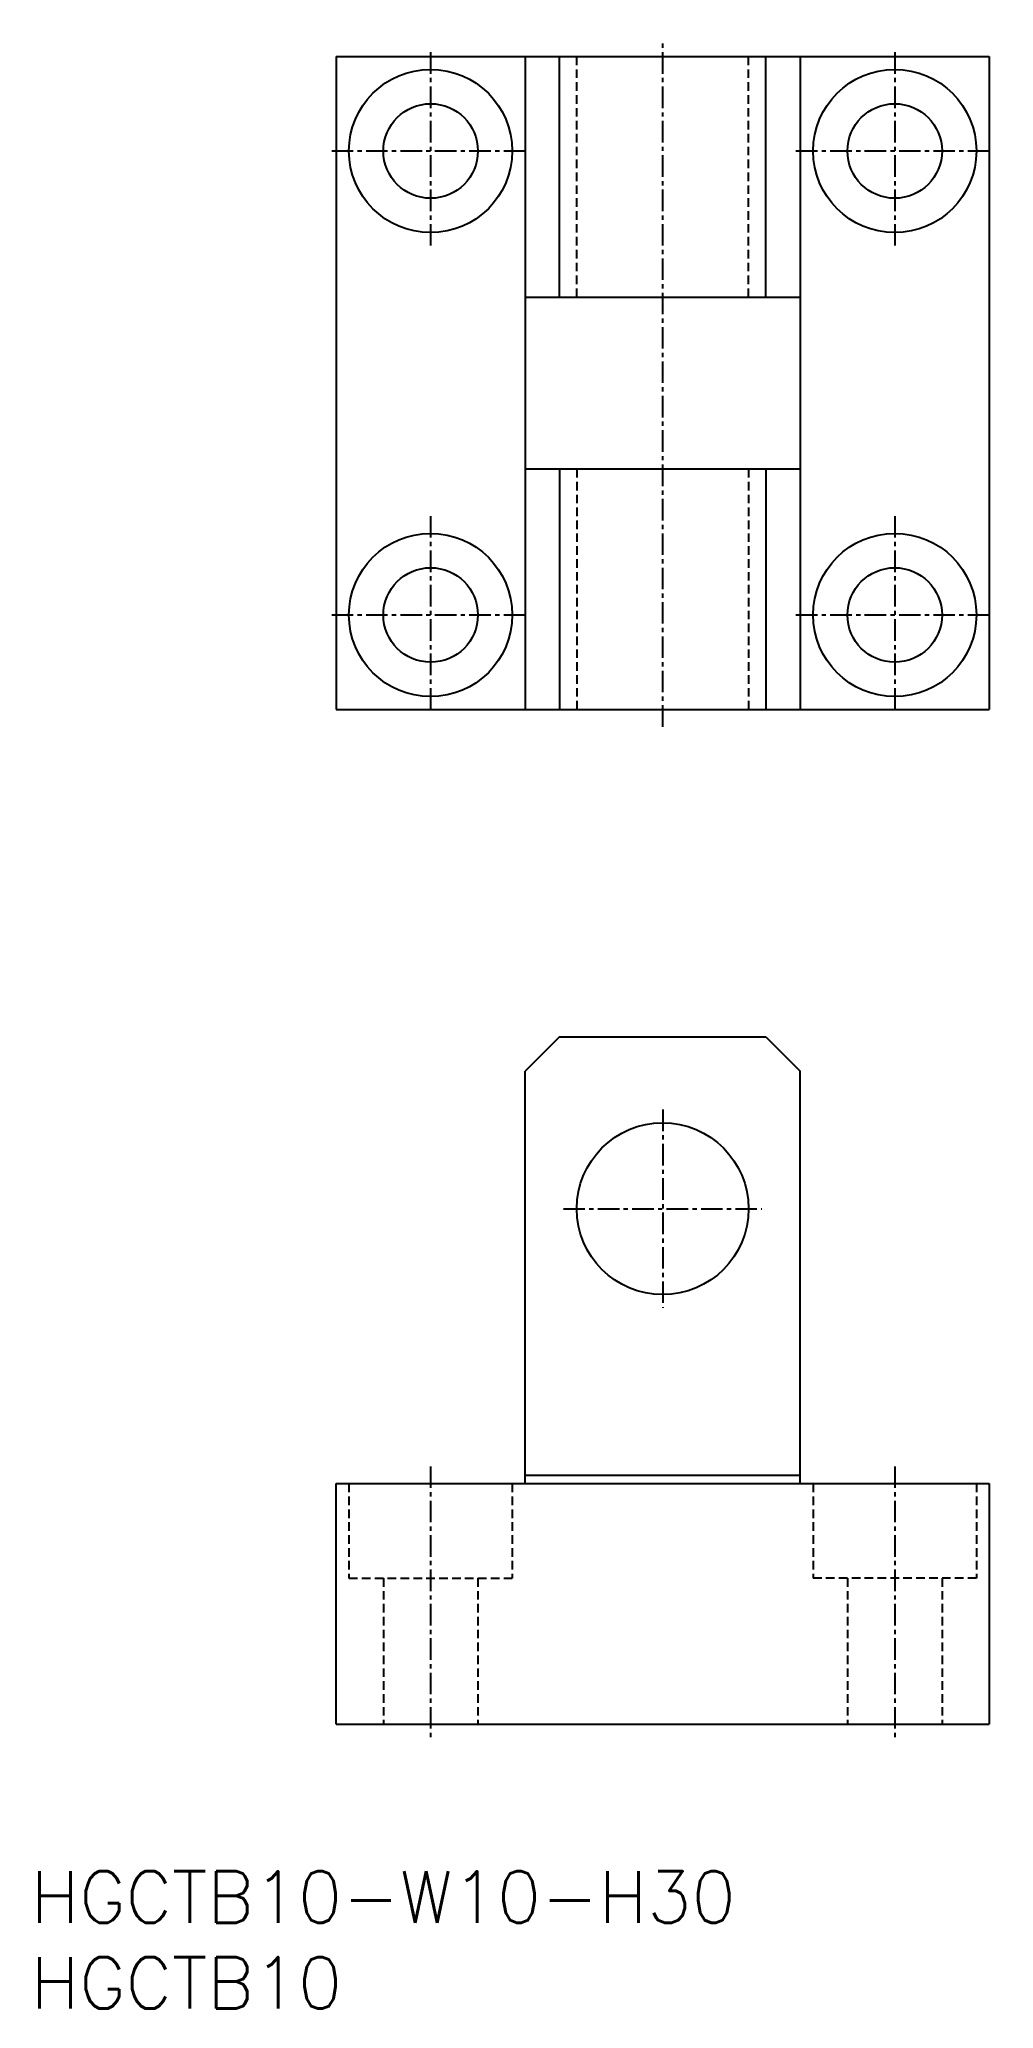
# Model space of a CAD drawing. Extents: x 114 to 170, y 24 to 138.
import ezdxf
from ezdxf.enums import TextEntityAlignment as Align

# ---------------------------------------------------------------- set-up
doc = ezdxf.new("R2010")
doc.units = 0
doc.linetypes.add('CENTER', pattern=[2, 1.25, -0.25, 0.25, -0.25])
doc.linetypes.add('DASHED', pattern=[0.75, 0.5, -0.25])
doc.layers.get('0').update_dxf_attribs({"linetype": 'CONTINUOUS'})
doc.layers.add('CENTER', color=1, linetype='CENTER')
doc.styles.get("Standard").update_dxf_attribs({"font": 'txt.shx', "bigfont": 'extfont.shx'})

msp = doc.modelspace()

# ---------------------------------------------------------------- linework, layer by layer
at = {"color": 7, "linetype": 'CONTINUOUS'}
for p, q in [((131.41, 137.41), (131.41, 99.41)), ((131.41, 137.41), (169.41, 137.41)), ((142.41, 137.41), (142.41, 99.41)), ((144.41, 123.41), (144.41, 137.41)), ((156.41, 123.41), (156.41, 137.41)), ((158.41, 137.41), (158.41, 99.41)), ((169.41, 137.41), (169.41, 99.41)), ((142.41, 123.41), (158.41, 123.41)), ((142.41, 113.41), (158.41, 113.41)), ((144.41, 113.41), (144.41, 99.41)), ((156.41, 113.41), (156.41, 99.41)), ((131.41, 99.41), (169.41, 99.41)), ((144.41, 80.36), (142.41, 78.36)), ((144.41, 80.36), (156.41, 80.36)), ((156.41, 80.36), (158.41, 78.36)), ((142.41, 54.36), (142.41, 78.36)), ((158.41, 54.36), (158.41, 78.36)), ((131.41, 40.36), (131.41, 54.36)), ((131.41, 54.36), (169.41, 54.36)), ((142.41, 54.86), (158.41, 54.86)), ((169.41, 54.36), (169.41, 40.36)), ((131.41, 40.36), (169.41, 40.36))]:
    msp.add_line(p, q, dxfattribs=at)
at = {"color": 3, "linetype": 'DASHED'}
for p, q in [((145.41, 123.41), (145.41, 137.41)), ((155.41, 123.41), (155.41, 137.41)), ((145.41, 113.41), (145.41, 99.41)), ((155.41, 113.41), (155.41, 99.41)), ((132.16, 54.36), (132.16, 48.86)), ((141.66, 54.36), (141.66, 48.86)), ((159.16, 54.36), (159.16, 48.86)), ((168.66, 54.36), (168.66, 48.86)), ((132.16, 48.86), (141.66, 48.86)), ((134.16, 48.86), (134.16, 40.36)), ((139.66, 48.86), (139.66, 40.36)), ((168.66, 48.86), (159.16, 48.86)), ((161.16, 48.86), (161.16, 40.36)), ((166.66, 48.86), (166.66, 40.36))]:
    msp.add_line(p, q, dxfattribs=at)
at = {"color": 7, "linetype": 'CONTINUOUS'}
for centre, radius in [((136.91, 131.91), 4.75), ((163.91, 131.91), 4.75), ((136.91, 131.91), 2.75), ((163.91, 131.91), 2.75), ((136.91, 104.91), 4.75), ((163.91, 104.91), 4.75), ((136.91, 104.91), 2.75), ((163.91, 104.91), 2.75), ((150.41, 70.36), 5)]:
    msp.add_circle(centre, radius, dxfattribs=at)
at = {"layer": 'CENTER', "color": 1, "linetype": 'CENTER'}
for p, q in [((136.91, 137.66), (136.91, 126.16)), ((150.41, 98.41), (150.41, 138.41)), ((163.91, 137.66), (163.91, 126.16)), ((131.16, 131.91), (142.66, 131.91)), ((158.16, 131.91), (169.66, 131.91)), ((136.91, 110.66), (136.91, 99.16)), ((163.91, 110.66), (163.91, 99.16)), ((131.16, 104.91), (142.66, 104.91)), ((158.16, 104.91), (169.66, 104.91)), ((150.41, 76.13), (150.41, 64.59)), ((144.64, 70.36), (156.18, 70.36)), ((136.91, 55.36), (136.91, 39.36)), ((163.91, 55.36), (163.91, 39.36))]:
    msp.add_line(p, q, dxfattribs=at)

# ---------------------------------------------------------------- texts
at = {"color": 7, "linetype": 'CONTINUOUS'}
for s, p in [('HGCTB10-W10-H30', (113.64, 30.31)), ('HGCTB10', (113.64, 25.31))]:
    msp.add_text(s, height=3, dxfattribs=at).set_placement(p, align=Align.MIDDLE_LEFT)

doc.saveas('drawing.dxf')
